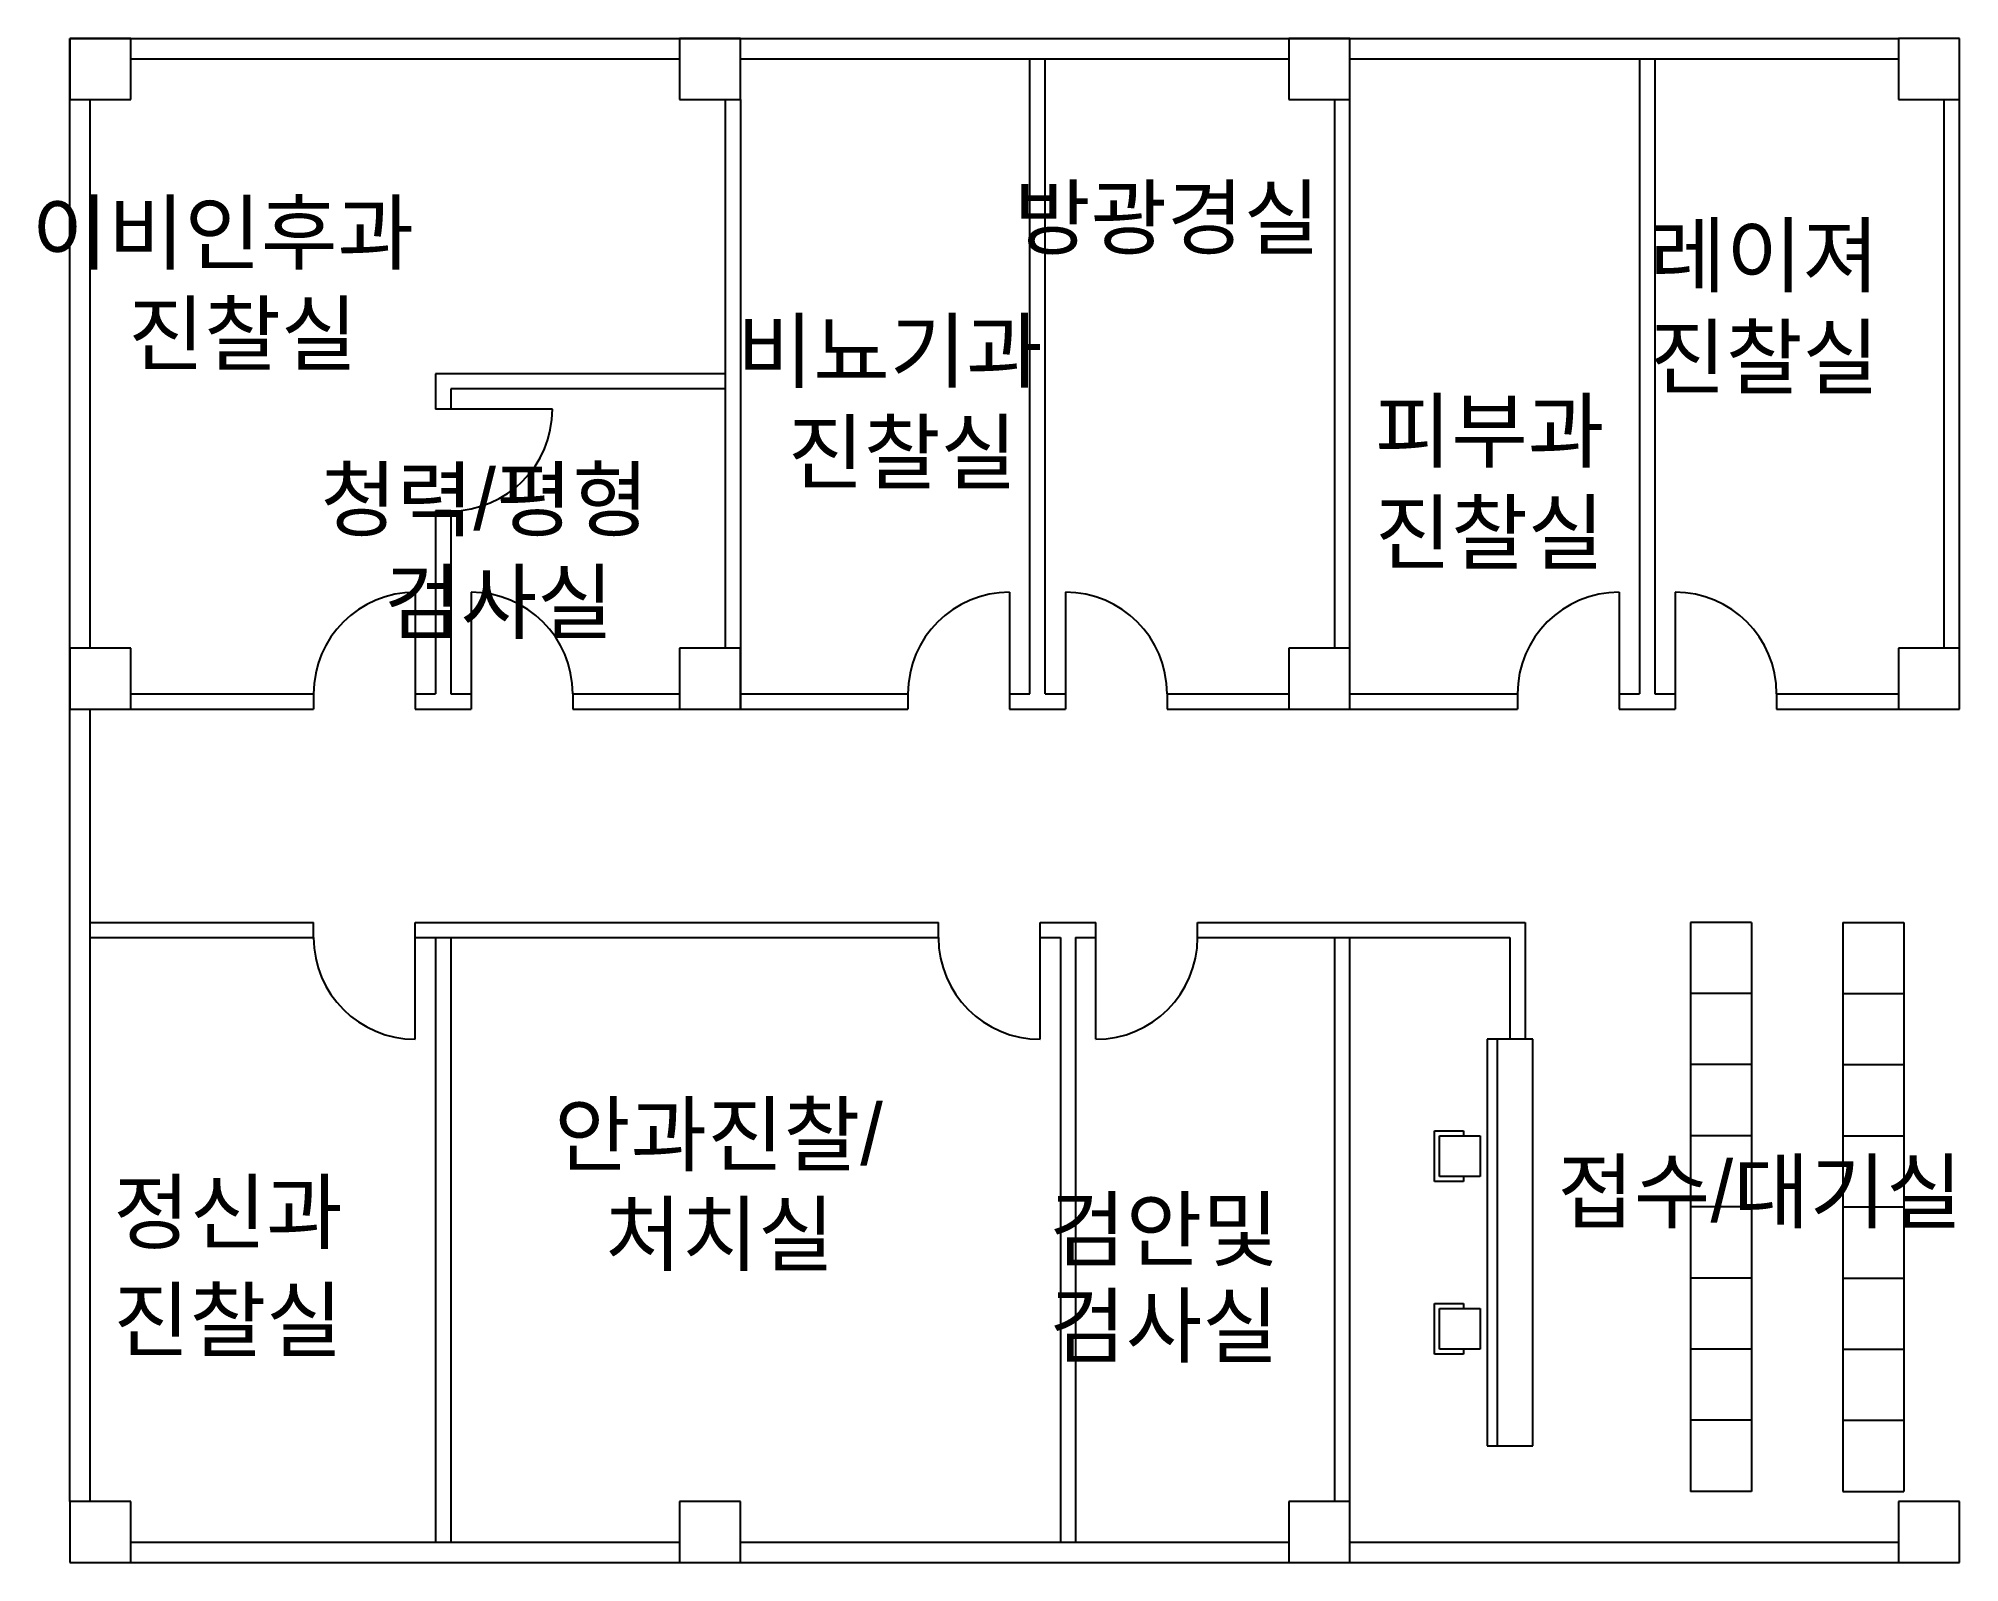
# Model space of a CAD drawing. Header units: millimetres. Extents: x 942701 to 977908, y -33594 to 6811.
# Drawn here: x 942701 to 961610, y -8189 to 6811 of the extents above; entities outside this region: 2.
import ezdxf
from ezdxf.enums import TextEntityAlignment as Align

# ---------------------------------------------------------------- set-up
doc = ezdxf.new("R2010")
doc.units = ezdxf.units.MM
doc.header["$LTSCALE"] = 400
doc.layers.add('DSIZE', color=8, linetype='Continuous', plot=False)
doc.styles.add('K_GEN', font='romans.shx', dxfattribs={"bigfont": 'ghs.shx'})
doc.styles.add('text(윤고딕130)', font='')
doc.styles.get('text(윤고딕130)').set_extended_font_data('-윤고딕130')

msp = doc.modelspace()

# ---------------------------------------------------------------- linework, layer by layer
for p, q in [((943010, -7589), (943010, 6811)), ((943010, 6811), (961010, 6811)), ((943610, 6811), (943010, 6811)), ((943010, 6811), (943010, 6211)), ((943610, 6211), (943610, 6811)), ((949610, 6811), (949010, 6811)), ((949010, 6811), (949010, 6211)), ((949610, 6211), (949610, 6811)), ((955610, 6811), (955010, 6811)), ((955010, 6811), (955010, 6211)), ((955610, 6211), (955610, 6811)), ((961610, 6811), (961010, 6811)), ((961010, 6811), (961010, 6211)), ((961610, 6211), (961610, 6811)), ((943610, 6611), (949010, 6611)), ((949610, 6611), (955010, 6611)), ((952460, 361), (952460, 6611)), ((952610, 361), (952610, 6611)), ((955610, 6611), (961010, 6611)), ((958460, 6611), (958460, 361)), ((958610, 6611), (958610, 361)), ((943010, 6211), (943610, 6211)), ((943210, 811), (943210, 6211)), ((949010, 6211), (949610, 6211)), ((949460, 6211), (949460, 811)), ((949610, 6211), (949610, 211)), ((955010, 6211), (955610, 6211)), ((955460, 811), (955460, 6211)), ((955610, 211), (955610, 6211)), ((961010, 6211), (961610, 6211)), ((961460, 811), (961460, 6211)), ((961610, 211), (961610, 6211)), ((949460, 3511), (946610, 3511)), ((946610, 3511), (946610, 3161)), ((949460, 3361), (946760, 3361)), ((946760, 3361), (946760, 3161)), ((946760, 3161), (946610, 3161)), ((947760, 3161), (946760, 3161)), ((946610, 2161), (946610, 361)), ((946760, 2161), (946610, 2161)), ((946760, 2161), (946760, 361)), ((946410, 1361), (946410, 361)), ((946960, 1361), (946960, 361)), ((952260, 1361), (952260, 361)), ((952810, 1361), (952810, 361)), ((958260, 1361), (958260, 361)), ((958810, 1361), (958810, 361)), ((943610, 811), (943010, 811)), ((943010, 811), (943010, 211)), ((943610, 211), (943610, 811)), ((949610, 811), (949010, 811)), ((949010, 811), (949010, 211)), ((949610, 211), (949610, 811)), ((955610, 811), (955010, 811)), ((955010, 811), (955010, 211)), ((955610, 211), (955610, 811)), ((961610, 811), (961010, 811)), ((961010, 811), (961010, 211)), ((961610, 211), (961610, 811)), ((943010, 211), (943610, 211)), ((943210, -7589), (943210, 211)), ((943610, 361), (945410, 361)), ((943610, 211), (945410, 211)), ((945410, 361), (945410, 211)), ((946410, 361), (946610, 361)), ((946410, 361), (946410, 211)), ((946410, 211), (946960, 211)), ((946760, 361), (946960, 361)), ((946960, 361), (946960, 211)), ((947960, 361), (949010, 361)), ((947960, 361), (947960, 211)), ((947960, 211), (951260, 211)), ((949010, 211), (949610, 211)), ((949610, 361), (951260, 361)), ((951260, 361), (951260, 211)), ((952260, 361), (952460, 361)), ((952260, 361), (952260, 211)), ((952260, 211), (952810, 211)), ((952610, 361), (952810, 361)), ((952810, 361), (952810, 211)), ((953810, 361), (955010, 361)), ((953810, 361), (953810, 211)), ((953810, 211), (957260, 211)), ((955010, 211), (955610, 211)), ((955610, 361), (957260, 361)), ((957260, 361), (957260, 211)), ((958260, 361), (958460, 361)), ((958260, 361), (958260, 211)), ((958260, 211), (958810, 211)), ((958610, 361), (958810, 361)), ((958810, 361), (958810, 211)), ((959810, 361), (961010, 361)), ((959810, 361), (959810, 211)), ((959810, 211), (961610, 211)), ((961010, 211), (961610, 211)), ((943210, -1889), (945410, -1889)), ((945410, -2039), (945410, -1889)), ((946410, -1889), (951560, -1889)), ((946410, -2039), (946410, -1889)), ((951560, -2039), (951560, -1889)), ((952560, -1889), (953110, -1889)), ((952560, -2039), (952560, -1889)), ((953110, -2039), (953110, -1889)), ((954110, -1889), (957335, -1889)), ((954110, -2039), (954110, -1889)), ((957335, -1889), (957335, -3039)), ((958963, -1889), (958963, -7489)), ((959563, -1889), (958963, -1889)), ((959563, -1889), (959563, -7489)), ((960463, -1889), (960463, -7489)), ((960463, -1889), (961063, -1889)), ((961063, -1889), (961063, -7489)), ((943210, -2039), (945410, -2039)), ((946410, -2039), (951560, -2039)), ((946410, -3039), (946410, -2039)), ((946610, -2039), (946610, -7989)), ((946760, -2039), (946760, -7989)), ((952560, -2039), (952760, -2039)), ((952560, -3039), (952560, -2039)), ((952760, -2039), (952760, -7989)), ((952910, -2039), (952910, -7989)), ((952910, -2039), (953110, -2039)), ((953110, -3039), (953110, -2039)), ((954110, -2039), (957185, -2039)), ((955460, -7589), (955460, -2039)), ((955610, -7589), (955610, -2039)), ((957185, -2039), (957185, -3039)), ((959563, -2589), (958963, -2589)), ((960463, -2589), (961063, -2589)), ((957410, -3039), (956960, -3039)), ((956960, -3039), (956960, -7039)), ((957060, -3039), (957060, -7039)), ((957410, -7039), (957410, -3039)), ((959563, -3289), (958963, -3289)), ((960463, -3289), (961063, -3289)), ((956443, -4439), (956443, -3939)), ((956443, -3939), (956727, -3939)), ((956727, -3939), (956727, -3989)), ((956493, -4389), (956493, -3989)), ((956493, -3989), (956893, -3989)), ((956893, -3989), (956893, -4389)), ((959563, -3989), (958963, -3989)), ((960463, -3989), (961063, -3989)), ((956727, -4439), (956443, -4439)), ((956893, -4389), (956493, -4389)), ((956727, -4389), (956727, -4439)), ((959563, -4689), (958963, -4689)), ((960463, -4689), (961063, -4689)), ((959563, -5389), (958963, -5389)), ((960463, -5389), (961063, -5389)), ((956443, -6139), (956443, -5639)), ((956443, -5639), (956727, -5639)), ((956727, -5639), (956727, -5689)), ((956493, -6089), (956493, -5689)), ((956493, -5689), (956893, -5689)), ((956893, -5689), (956893, -6089)), ((956727, -6139), (956443, -6139)), ((956893, -6089), (956493, -6089)), ((956727, -6089), (956727, -6139)), ((959563, -6089), (958963, -6089)), ((960463, -6089), (961063, -6089)), ((959563, -6789), (958963, -6789)), ((960463, -6789), (961063, -6789)), ((956960, -7039), (957410, -7039)), ((959563, -7489), (958963, -7489)), ((960463, -7489), (961063, -7489)), ((943610, -7589), (943010, -7589)), ((943010, -7589), (943010, -8189)), ((943610, -8189), (943610, -7589)), ((949610, -7589), (949010, -7589)), ((949010, -7589), (949010, -8189)), ((949610, -8189), (949610, -7589)), ((955610, -7589), (955010, -7589)), ((955010, -7589), (955010, -8189)), ((955610, -8189), (955610, -7589)), ((961610, -7589), (961010, -7589)), ((961010, -7589), (961010, -8189)), ((961610, -8189), (961610, -7589)), ((943610, -7989), (949010, -7989)), ((949610, -7989), (955010, -7989)), ((955610, -7989), (961010, -7989)), ((943010, -8189), (943610, -8189)), ((943610, -8189), (961010, -8189)), ((949010, -8189), (949610, -8189)), ((955010, -8189), (955610, -8189)), ((961010, -8189), (961610, -8189))]:
    msp.add_line(p, q)
at = {"color": 9}
for centre, start, end in [((946760, 3161), 270, 0), ((946410, 361), 90, 180), ((946960, 361), 0, 90), ((952260, 361), 90, 180), ((952810, 361), 0, 90), ((958260, 361), 90, 180), ((958810, 361), 0, 90), ((946410, -2039), 180, 270), ((952560, -2039), 180, 270), ((953110, -2039), 270, 0)]:
    msp.add_arc(centre, 1000, start, end, dxfattribs=at)

# ---------------------------------------------------------------- texts
at = {"style": 'text(윤고딕130)'}
for s, p in [('방광경실', (952305, 5047)), ('이비인후과', (942633, 4898)), ('레이져', (958559, 4675)), ('진찰실', (943583, 3906)), ('비뇨기과', (949575, 3736)), ('진찰실', (958559, 3675)), ('피부과', (955855, 2949)), ('진찰실', (950075, 2740)), ('청력/평형', (945476, 2274)), ('진찰실', (955855, 1949)), ('검사실', (946104, 1264)), ('안과진찰/', (947778, -3975)), ('접수/대기실', (957653, -4537)), ('정신과', (943438, -4739)), ('검안및', (952651, -4910)), ('처치실', (948278, -4956)), ('진찰실', (943438, -5800)), ('검사실', (952651, -5859))]:
    msp.add_text(s, height=600, dxfattribs=at).set_placement(p, align=Align.MIDDLE_LEFT)
at = {"layer": 'DSIZE', "linetype": 'Continuous', "style": 'K_GEN', "text_generation_flag": 4}
msp.add_text('1500A', height=100, rotation=270, dxfattribs=at).set_placement((977858, -28869), align=Align.MIDDLE_CENTER)
at = {"layer": 'DSIZE', "linetype": 'Continuous', "style": 'K_GEN'}
msp.add_text('1500A', height=100, rotation=90, dxfattribs=at).set_placement((977858, -33410), align=Align.MIDDLE_CENTER)

doc.saveas('drawing.dxf')
